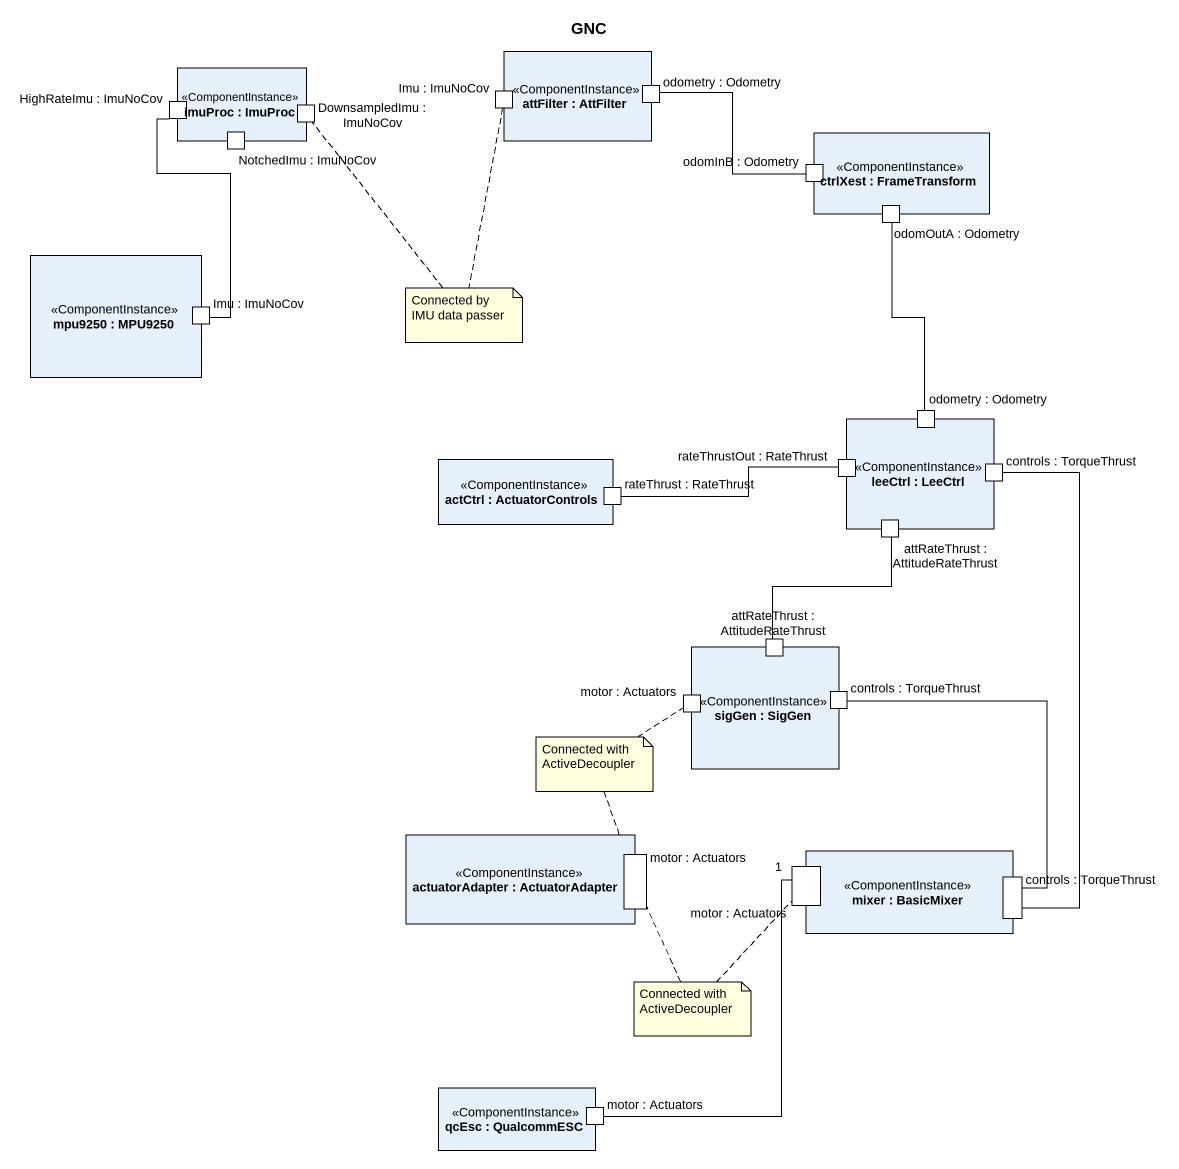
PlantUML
@startuml
title GNC
rectangle "imuProc : ImuProc" as imuProc <<ComponentInstance>> {
  port "HighRateImu : ImuNoCov" as HighRateImu_ImuNoCov
  port "NotchedImu : ImuNoCov" as NotchedImu_ImuNoCov
  port "DownsampledImu : ImuNoCov" as DownsampledImu_ImuNoCov
}
rectangle "attFilter : AttFilter" as attFilter <<ComponentInstance>> {
  port "Imu : ImuNoCov" as Imu_ImuNoCov
  port "odometry : Odometry" as odometry_Odometry
}
rectangle "ctrlXest : FrameTransform" as ctrlXest <<ComponentInstance>> {
  port "odomInB : Odometry" as odomInB_Odometry
  port "odomOutA : Odometry" as odomOutA_Odometry
}
rectangle "mpu9250 : MPU9250" as mpu9250 <<ComponentInstance>> {
  port "Imu : ImuNoCov" as Imu_ImuNoCov_2
}
rectangle "actCtrl : ActuatorControls" as actCtrl <<ComponentInstance>> {
  port "rateThrust : RateThrust" as rateThrust_RateThrust
}
rectangle "leeCtrl : LeeCtrl" as leeCtrl <<ComponentInstance>> {
  port "odometry : Odometry" as odometry_Odometry_2
  port "rateThrustOut : RateThrust" as rateThrustOut_RateThrust
  port "controls : TorqueThrust" as controls_TorqueThrust
  port "attRateThrust : AttitudeRateThrust" as attRateThrust
}
rectangle "sigGen : SigGen" as sigGen <<ComponentInstance>> {
  port "attRateThrust : AttitudeRateThrust" as attRateThrust_2
  port "motor : Actuators" as motor_Actuators
  port "controls : TorqueThrust" as controls_TorqueThrust_2
}
rectangle "actuatorAdapter : ActuatorAdapter" as actuatorAdapter <<ComponentInstance>> {
  port "motor : Actuators" as motor_Actuators_2
}
rectangle "mixer : BasicMixer" as mixer <<ComponentInstance>> {
  port "motor : Actuators" as motor_Actuators_3
  port "controls : TorqueThrust" as controls_TorqueThrust_3
}
rectangle "qcEsc : QualcommESC" as qcEsc <<ComponentInstance>> {
  port "motor : Actuators" as motor_Actuators_4
}
odometry_Odometry -right- odomInB_Odometry
odomOutA_Odometry -- odometry_Odometry_2
Imu_ImuNoCov_2 -up- HighRateImu_ImuNoCov
rateThrustOut_RateThrust -left- rateThrust_RateThrust
controls_TorqueThrust -- controls_TorqueThrust_3
attRateThrust_2 -up- attRateThrust
controls_TorqueThrust_2 -- controls_TorqueThrust_3
motor_Actuators_3 "1" -- motor_Actuators_4
note as N1
  Connected by IMU data passer
end note
N1 .. Imu_ImuNoCov
N1 .. DownsampledImu_ImuNoCov
note as N2
  Connected with ActiveDecoupler
end note
N2 .. motor_Actuators_2
N2 .. motor_Actuators
note as N3
  Connected with ActiveDecoupler
end note
N3 .. motor_Actuators_3
N3 .. motor_Actuators_2
@enduml
